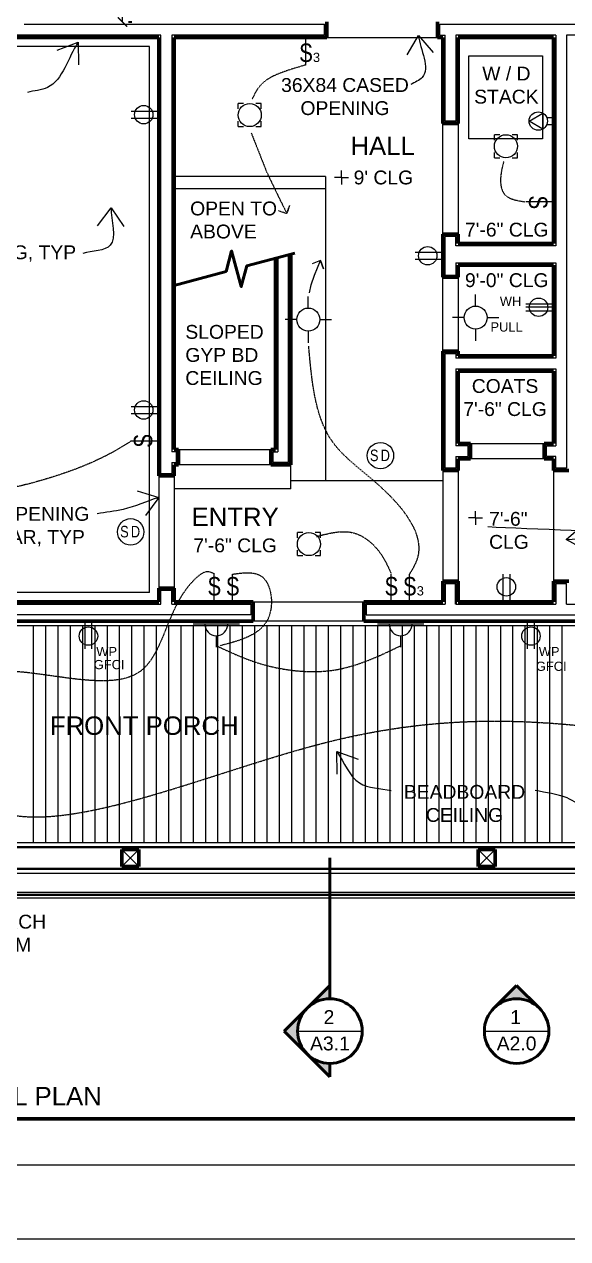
# Model space of a CAD drawing. Header units: inches. Extents: x -4969 to 16721, y 2489 to 24693.
# Drawn here: x 6927.5 to 7104.4, y 6902.5 to 7297.3 of the extents above; entities that cross this region are included whole.
import ezdxf

# ---------------------------------------------------------------- set-up
doc = ezdxf.new("R2010")
doc.units = ezdxf.units.IN
doc.header["$MEASUREMENT"] = 0
doc.linetypes.add('CENTER', pattern=[2, 1.25, -0.25, 0.25, -0.25])
doc.layers.get('0').update_dxf_attribs({"lineweight": 5})
doc.layers.add('0-NPLT', color=1, linetype='Continuous', plot=False)
for name, color, linetype, lineweight in [('1', 1, 'Continuous', 9), ('2', 6, 'Continuous', 20), ('3', 3, 'Continuous', 30), ('4', 2, 'Continuous', 40), ('5', 4, 'Continuous', 50), ('A-DIMSx', 7, 'Continuous', 9), ('A-ELEC', 7, 'Continuous', 9), ('A-LINK', 7, 'Continuous', 40), ('A-TEXTx', 7, 'Continuous', 20)]:
    doc.layers.add(name, color=color, linetype=linetype, lineweight=lineweight)
doc.styles.get("Standard").update_dxf_attribs({"font": 'Arial.ttf'})
doc.dimstyles.get("Standard").update_dxf_attribs({"dimtxt": 3, "dimasz": 2, "dimexe": 0.03125, "dimexo": 0.0625, "dimgap": 0.03125, "dimtad": 0, "dimtoh": 1, "dimdec": 4, "dimlfac": 0.99985, "dimzin": 0, "dimdsep": 46, "dimlunit": 4, "dimtxsty": 'Standard', "dimblk": 'ARCHTICK', "dimblk1": 'ARCHTICK', "dimblk2": 'ARCHTICK', "dimcen": 0.09, "dimclrt": 256, "dimadec": 0, "dimazin": 0, "dimtfac": 1, "dimtdec": 4, "dimtofl": 0, "dimtmove": 0, "dimatfit": 3, "dimfxl": 1, "dimtolj": 1, "dimtzin": 0, "dimarcsym": 0})

# ---------------------------------------------------------------- blocks, each defined once
blk = doc.blocks.new('Elevation Callout - 1')
at = {"layer": 'A-LINK', "ltscale": 0.1}
blk.add_hatch(color=152, dxfattribs=at).paths.add_polyline_path([(2031.59, 7377.65), (2039.01, 7370.23), (2046.43, 7377.65, -0.198912), (2039.01, 7374.58, -0.198912)])
at = {"layer": 'A-LINK', "color": 152, "ltscale": 0.1}
for q in [(2031.59, 7377.65), (2046.43, 7377.65)]:
    blk.add_line((2039.01, 7370.23), q, dxfattribs=at)
blk.add_circle((2039.01, 7385.08), 10.5, dxfattribs=at)
blk = doc.blocks.new('Section Callout')
at = {"layer": 'A-LINK', "ltscale": 0.1}
h = blk.add_hatch(color=152, dxfattribs=at)
h.paths.add_polyline_path([(1891.06, 7392.5), (1883.64, 7385.08), (1891.06, 7377.65, -0.198912), (1887.98, 7385.08, -0.198912)])
h.paths.add_polyline_path([(1898.48, 7399.92), (1891.06, 7392.5, -0.198912), (1898.48, 7395.58)])
h.paths.add_polyline_path([(1891.06, 7377.65), (1898.48, 7370.23), (1898.48, 7374.58, -0.198912)])
at = {"layer": 'A-LINK', "color": 152, "ltscale": 0.1}
for p, q in [((1883.64, 7385.08), (1898.48, 7399.92)), ((1898.48, 7399.92), (1898.48, 7395.58)), ((1883.64, 7385.08), (1898.48, 7370.23)), ((1898.48, 7374.58), (1898.48, 7370.23)), ((1898.48, 7370.23), (1898.48, 7355.49))]:
    blk.add_line(p, q, dxfattribs=at)
blk.add_circle((1898.48, 7385.08), 10.5, dxfattribs=at)
blk = doc.blocks.new('_ArchTick')
at = {"color": 0, "linetype": 'ByBlock', "lineweight": 0, "const_width": 0.15}
blk.add_lwpolyline([(-0.5, -0.5), (0.5, 0.5)], dxfattribs=at)
blk = doc.blocks.new('BORDER 11X17')
at = {"layer": '0-NPLT', "lineweight": 9, "ltscale": 0.1}
blk.add_lwpolyline([(29864.74, -10461.77), (29048.74, -10461.77), (29048.74, -10989.77), (29864.74, -10989.77), (29864.74, -10461.77)], dxfattribs=at)
blk.add_lwpolyline([(29792.74, -10473.77), (29078.74, -10473.77), (29078.74, -10977.77), (29792.74, -10977.77)], close=True, dxfattribs=at)
blk = doc.blocks.new('*D825')
at = {"layer": 'A-DIMSx', "color": 0, "lineweight": -2, "ltscale": 0.25, "transparency": 16777216}
for p, q in [((6971.75, 7353.27), (6956.47, 7353.27)), ((6961.47, 7298.02), (6962.47, 7298.02))]:
    blk.add_line(p, q, dxfattribs=at)
at = {"layer": 'A-DIMSx', "color": 0, "lineweight": 5, "ltscale": 0.25, "transparency": 16777216}
for p, q in [((6959.47, 7353.27), (6959.47, 7330.83)), ((6959.47, 7298.02), (6959.47, 7320.47))]:
    blk.add_line(p, q, dxfattribs=at)
at = {"layer": 'Defpoints', "color": 0, "ltscale": 0.25, "transparency": 16777216}
for p in [(6973.75, 7353.27), (6959.47, 7298.02), (6959.47, 7298.02)]:
    blk.add_point(p, dxfattribs=at)
at = {"layer": 'A-DIMSx', "color": 0, "lineweight": 5, "ltscale": 0.25, "transparency": 16777216, "xscale": 3, "yscale": 3, "zscale": 3}
for p, rotation in [((6959.47, 7353.27), 90), ((6959.47, 7298.02), 270)]:
    blk.add_blockref('_ArchTick', p, dxfattribs=dict(at, rotation=rotation))
at = {"layer": 'A-DIMSx', "ltscale": 0.25, "transparency": 16777216, "insert": (6959.47, 7325.65), "char_height": 4.5, "attachment_point": 5, "rotation": 90}
blk.add_mtext('\\A1;EQ', dxfattribs=at)

msp = doc.modelspace()

# ---------------------------------------------------------------- linework, layer by layer
at = {"layer": '1'}
for p, q in [((6927.4965993, 7297.2747155), (7025.2465993, 7297.2747155)), ((7025.2465993, 7293.7747155), (7025.2465993, 7297.2747155)), ((7062.7465993, 7293.7747155), (7062.7465993, 7297.2747155)), ((7062.7465993, 7297.2747155), (7112.4965993, 7297.2747155)), ((6971.9965993, 7293.7747155), (6918.7461259, 7293.7747155)), ((6971.9965993, 7151.2747155), (6971.9965993, 7293.7747155)), ((7025.2465993, 7293.7747155), (6975.4965993, 7293.7747155)), ((6975.4965993, 7293.7747155), (6975.4965993, 7158.2747155)), ((7062.7465993, 7293.7747155), (7064.4965993, 7293.7747155)), ((7064.4965993, 7265.7747155), (7064.4965993, 7293.7747155)), ((7100.4965993, 7293.7747155), (7067.9965993, 7293.7747155)), ((7067.9965993, 7293.7747155), (7067.9965993, 7265.7747155)), ((7100.4965993, 7293.7747155), (7100.4965993, 7225.2747155)), ((7103.9965993, 7293.7747155), (7103.9965993, 7153.0247155)), ((7127.9965993, 7293.7747155), (7103.9965993, 7293.7747155)), ((7067.9965993, 7265.7747155), (7064.4965993, 7265.7747155)), ((7025.4965993, 7247.7747155), (6976.2465993, 7247.7747155)), ((7025.4965993, 7247.7747155), (7025.4965993, 7243.7747155)), ((7064.4965993, 7215.7747155), (7064.4965993, 7228.2747155)), ((7067.9965993, 7228.2747155), (7064.4965993, 7228.2747155)), ((7067.9965993, 7225.2747155), (7067.9965993, 7228.2747155)), ((7100.4965993, 7225.2747155), (7067.9965993, 7225.2747155)), ((7009.9965993, 7221.4350981), (7009.9965993, 7158.2747155)), ((7013.4965993, 7154.7747155), (7013.4965993, 7222.3729202)), ((7067.9965993, 7219.7747155), (7100.4965993, 7219.7747155)), ((7067.9965993, 7219.7747155), (7067.9965993, 7215.7747155)), ((7100.4965993, 7219.7747155), (7100.4965993, 7188.7747155)), ((7064.4965993, 7215.7747155), (7067.9965993, 7215.7747155)), ((7064.4965993, 7153.0247155), (7064.4965993, 7190.2747155)), ((7064.4965993, 7190.2747155), (7067.9965993, 7190.2747155)), ((7067.9965993, 7190.2747155), (7067.9965993, 7188.7747155)), ((7100.4965993, 7188.7747155), (7067.9965993, 7188.7747155)), ((7067.9965993, 7185.2747155), (7100.4965993, 7185.2747155)), ((7067.9965993, 7185.2747155), (7067.9965993, 7160.2747155)), ((7100.4965993, 7185.2747155), (7100.4965993, 7160.2747155)), ((6976.9965993, 7158.2747155), (6975.4965993, 7158.2747155)), ((6976.9965993, 7154.7747155), (6976.9965993, 7158.2747155)), ((7008.4965993, 7158.2747155), (7009.9965993, 7158.2747155)), ((7008.4965993, 7154.7747155), (7008.4965993, 7158.2747155)), ((7071.9965993, 7160.2747155), (7067.9965993, 7160.2747155)), ((7071.9965993, 7156.7747155), (7071.9965993, 7160.2747155)), ((7097.4965993, 7160.2747155), (7100.4965993, 7160.2747155)), ((7097.4965993, 7156.7747155), (7097.4965993, 7160.2747155)), ((6975.4965993, 7154.7747155), (6976.9965993, 7154.7747155)), ((6975.4965993, 7154.7747155), (6975.4965993, 7151.2747155)), ((7013.4965993, 7154.7747155), (7008.4965993, 7154.7747155)), ((7067.9965993, 7156.7747155), (7071.9965993, 7156.7747155)), ((7067.9965993, 7156.7747155), (7067.9965993, 7153.0247155)), ((7100.4965993, 7156.7747155), (7097.4965993, 7156.7747155)), ((7100.4965993, 7153.0247155), (7100.4965993, 7156.7747155)), ((6971.9965993, 7151.2747155), (6975.4965993, 7151.2747155)), ((7067.9965993, 7153.0247155), (7064.4965993, 7153.0247155)), ((7103.9965993, 7153.0247155), (7100.4965993, 7153.0247155)), ((7064.4965993, 7115.5247155), (7064.4965993, 7108.7747155)), ((7064.4965993, 7115.5247155), (7067.9965993, 7115.5247155)), ((7100.4965993, 7115.5247155), (7100.4965993, 7108.7747155)), ((7100.4965993, 7115.5247155), (7103.9965993, 7115.5247155)), ((7103.9965993, 7108.7747155), (7103.9965993, 7115.5247155)), ((6971.9965993, 7108.7747155), (6971.9965993, 7113.2747155)), ((6971.9965993, 7113.2747155), (6975.4965993, 7113.2747155)), ((6975.4965993, 7108.7747155), (6975.4965993, 7113.2747155)), ((6921.7465993, 7108.7747155), (6971.9965993, 7108.7747155)), ((6975.4965993, 7108.7747155), (7001.2465993, 7108.7747155)), ((7001.2465993, 7108.7747155), (7001.2465993, 7105.2747155)), ((7038.7465993, 7108.7747155), (7064.4965993, 7108.7747155)), ((7038.7465993, 7108.7747155), (7038.7465993, 7105.2747155)), ((7067.9965993, 7108.7747155), (7100.4965993, 7108.7747155)), ((7103.9965993, 7108.7747155), (7118.2465993, 7108.7747155)), ((7001.2465993, 7105.2747155), (6921.7465993, 7105.2747155)), ((7038.7465993, 7105.2747155), (7118.2465993, 7105.2747155)), ((7188.9965993, 7101.7747155), (6850.9965993, 7101.7747155)), ((6930.5431913, 7031.2747155), (6930.5431913, 7101.7747155)), ((6934.5431913, 7031.2747155), (6934.5431913, 7101.7747155)), ((6938.5431913, 7031.2747155), (6938.5431913, 7101.7747155)), ((6942.5431913, 7031.2747155), (6942.5431913, 7101.7747155)), ((6946.5431913, 7031.2747155), (6946.5431913, 7101.7747155)), ((6950.5431913, 7031.2747155), (6950.5431913, 7101.7747155)), ((6954.5431913, 7031.2747155), (6954.5431913, 7101.7747155)), ((6958.5431913, 7031.2747155), (6958.5431913, 7101.7747155)), ((6962.5431913, 7031.2747155), (6962.5431913, 7101.7747155)), ((6966.5431913, 7031.2747155), (6966.5431913, 7101.7747155)), ((6970.5431913, 7031.2747155), (6970.5431913, 7101.7747155)), ((6974.5431913, 7031.2747155), (6974.5431913, 7101.7747155)), ((6978.5431913, 7031.2747155), (6978.5431913, 7101.7747155)), ((6982.5431913, 7031.2747155), (6982.5431913, 7101.7747155)), ((6986.5431913, 7031.2747155), (6986.5431913, 7101.7747155)), ((6990.5431913, 7031.2747155), (6990.5431913, 7101.7747155)), ((6994.5431913, 7031.2747155), (6994.5431913, 7101.7747155)), ((6998.5431913, 7031.2747155), (6998.5431913, 7101.7747155)), ((7002.5431913, 7031.2747155), (7002.5431913, 7101.7747155)), ((7006.5431913, 7031.2747155), (7006.5431913, 7101.7747155)), ((7010.5431913, 7031.2747155), (7010.5431913, 7101.7747155)), ((7014.5431913, 7031.2747155), (7014.5431913, 7101.7747155)), ((7018.5431913, 7031.2747155), (7018.5431913, 7101.7747155)), ((7022.5431913, 7031.2747155), (7022.5431913, 7101.7747155)), ((7026.5431913, 7031.2747155), (7026.5431913, 7101.7747155)), ((7030.5431913, 7031.2747155), (7030.5431913, 7101.7747155)), ((7034.5431913, 7031.2747155), (7034.5431913, 7101.7747155)), ((7038.5431913, 7031.2747155), (7038.5431913, 7101.7747155)), ((7042.5431913, 7031.2747155), (7042.5431913, 7101.7747155)), ((7046.5431913, 7031.2747155), (7046.5431913, 7101.7747155)), ((7050.5431913, 7031.2747155), (7050.5431913, 7101.7747155)), ((7054.5431913, 7031.2747155), (7054.5431913, 7101.7747155)), ((7058.5431913, 7031.2747155), (7058.5431913, 7101.7747155)), ((7062.5431913, 7031.2747155), (7062.5431913, 7101.7747155)), ((7066.5431913, 7031.2747155), (7066.5431913, 7101.7747155)), ((7070.5431913, 7031.2747155), (7070.5431913, 7101.7747155)), ((7074.5431913, 7031.2747155), (7074.5431913, 7101.7747155)), ((7078.5431913, 7031.2747155), (7078.5431913, 7101.7747155)), ((7082.5431913, 7031.2747155), (7082.5431913, 7101.7747155)), ((7086.5431913, 7031.2747155), (7086.5431913, 7101.7747155)), ((7090.5431913, 7031.2747155), (7090.5431913, 7101.7747155)), ((7094.5431913, 7031.2747155), (7094.5431913, 7101.7747155)), ((7098.5431913, 7031.2747155), (7098.5431913, 7101.7747155)), ((7102.5431913, 7031.2747155), (7102.5431913, 7101.7747155)), ((6850.9965993, 7031.2747155), (7188.9965993, 7031.2747155)), ((7295.9965993, 7021.2747155), (6840.9965993, 7021.2747155))]:
    msp.add_line(p, q, dxfattribs=at)
at = {"layer": '1', "ltscale": 0.25}
for p, q in [((6964.7465993, 7029.0247155), (6959.2465993, 7023.5247155)), ((6959.2465993, 7029.0247155), (6964.7465993, 7023.5247155)), ((7080.7465993, 7029.0247155), (7075.2465993, 7023.5247155)), ((7075.2465993, 7029.0247155), (7080.7465993, 7023.5247155)), ((6832.9965993, 7013.2747155), (7303.9965993, 7013.2747155))]:
    msp.add_line(p, q, dxfattribs=at)
at = {"layer": '1', "ltscale": 0.1}
msp.add_line((7302.2465993, 7015.0247155), (6834.7465993, 7015.0247155), dxfattribs=at)
at = {"layer": '1', "ltscale": 0.25}
msp.add_lwpolyline([(7072.164713, 7260.0247155), (7072.164713, 7287.0247155), (7096.164713, 7287.0247155), (7096.164713, 7260.0247155), (7072.164713, 7260.0247155)], dxfattribs=at)
at = {"layer": '2'}
for p, q in [((7025.9965993, 7293.0247155), (7061.9965993, 7293.0247155)), ((6968.2465993, 7290.0247155), (6835.2465993, 7290.0247155)), ((6968.2465993, 7112.5247155), (6968.2465993, 7290.0247155)), ((7063.7465993, 7229.0247155), (7063.7465993, 7265.0247155)), ((7068.7465993, 7265.0247155), (7068.7465993, 7229.0247155)), ((7025.4965993, 7243.7747155), (6976.2465993, 7243.7747155)), ((7025.4965993, 7243.7747155), (7025.4965993, 7149.0247155)), ((7063.7465993, 7191.0247155), (7063.7465993, 7215.0247155)), ((7068.7465993, 7215.0247155), (7068.7465993, 7191.0247155)), ((6977.7465993, 7159.0247155), (7007.7465993, 7159.0247155)), ((7072.7465993, 7161.0247155), (7096.7465993, 7161.0247155)), ((7007.7465993, 7154.0247155), (6977.7465993, 7154.0247155)), ((7014.2465993, 7146.2719513), (7014.2465993, 7154.0247155)), ((7096.7465993, 7156.0247155), (7072.7465993, 7156.0247155)), ((6971.2465993, 7150.5247155), (6971.2465993, 7114.0247155)), ((6976.2465993, 7150.5247155), (6976.2465993, 7114.0247155)), ((7063.7465993, 7152.2747155), (7063.7465993, 7116.2747155)), ((7068.7465993, 7152.2747155), (7068.7465993, 7116.2747155)), ((7099.7465993, 7152.2747155), (7099.7465993, 7116.2747155)), ((7014.2465993, 7146.2719513), (6976.2465993, 7146.2719513)), ((7014.2465993, 7149.0247155), (7063.7465993, 7149.0247155)), ((6968.2465993, 7112.5247155), (6835.2465993, 7112.5247155)), ((7001.9965993, 7109.5247155), (7037.9965993, 7109.5247155)), ((7037.9965993, 7103.2747155), (7001.9965993, 7103.2747155))]:
    msp.add_line(p, q, dxfattribs=at)
at = {"layer": '2', "color": 152, "ltscale": 0.1}
for p, q in [((7016.4765176, 6970.0008975), (7037.4765176, 6970.0008975)), ((7077.2286953, 6970.0008975), (7098.2286953, 6970.0008975))]:
    msp.add_line(p, q, dxfattribs=at)
at = {"layer": '3'}
msp.add_line((7067.9965993, 7115.5247155), (7067.9965993, 7108.7747155), dxfattribs=at)
at = {"layer": '3', "ltscale": 0.1}
for p, q in [((6849.4965993, 7029.7747155), (7190.4965993, 7029.7747155)), ((7294.4965993, 7022.7747155), (6842.4965993, 7022.7747155)), ((7302.9965993, 7014.2747155), (6833.9965993, 7014.2747155))]:
    msp.add_line(p, q, dxfattribs=at)
at = {"layer": '4', "flags": 128}
msp.add_lwpolyline([(7015.5090672, 7222.9121594), (6999.8877969, 7218.7264526), (6998.094646, 7212.0343222), (6994.9888174, 7223.6254321), (6993.1956665, 7216.9333017), (6976.2465993, 7212.3918128)], dxfattribs=at)
at = {"layer": '5'}
for p, q in [((7025.9965993, 7293.0247155), (7025.9965993, 7298.0247155)), ((7061.9965993, 7293.0247155), (7061.9965993, 7298.0247155)), ((6917.9961259, 7293.0247155), (6971.2465993, 7293.0247155)), ((6971.2465993, 7150.5247155), (6971.2465993, 7293.0247155)), ((6976.2465993, 7293.0247155), (7025.9965993, 7293.0247155)), ((6976.2465993, 7159.0247155), (6976.2465993, 7293.0247155)), ((7061.9965993, 7293.0247155), (7063.7465993, 7293.0247155)), ((7063.7465993, 7265.0247155), (7063.7465993, 7293.0247155)), ((7099.7465993, 7293.0247155), (7068.7465993, 7293.0247155)), ((7068.7465993, 7293.0247155), (7068.7465993, 7265.0247155)), ((7099.7465993, 7293.0247155), (7099.7465993, 7226.0247155)), ((7063.7465993, 7265.0247155), (7068.7465993, 7265.0247155)), ((7063.7465993, 7215.0247155), (7063.7465993, 7229.0247155)), ((7063.7465993, 7229.0247155), (7068.7465993, 7229.0247155)), ((7068.7465993, 7226.0247155), (7068.7465993, 7229.0247155)), ((7068.7465993, 7226.0247155), (7099.7465993, 7226.0247155)), ((7009.2465993, 7221.2341362), (7009.2465993, 7159.0247155)), ((7014.2465993, 7154.0247155), (7014.2465993, 7222.5738821)), ((7099.7465993, 7219.0247155), (7068.7465993, 7219.0247155)), ((7068.7465993, 7219.0247155), (7068.7465993, 7215.0247155)), ((7099.7465993, 7219.0247155), (7099.7465993, 7189.5247155)), ((7068.7465993, 7215.0247155), (7063.7465993, 7215.0247155)), ((7063.7465993, 7152.2747155), (7063.7465993, 7191.0247155)), ((7068.7465993, 7191.0247155), (7063.7465993, 7191.0247155)), ((7068.7465993, 7189.5247155), (7068.7465993, 7191.0247155)), ((7068.7465993, 7189.5247155), (7099.7465993, 7189.5247155)), ((7099.7465993, 7184.5247155), (7068.7465993, 7184.5247155)), ((7068.7465993, 7184.5247155), (7068.7465993, 7161.0247155)), ((7099.7465993, 7161.0247155), (7099.7465993, 7184.5247155)), ((6977.7465993, 7159.0247155), (6976.2465993, 7159.0247155)), ((6977.7465993, 7159.0247155), (6977.7465993, 7154.0247155)), ((7009.2465993, 7159.0247155), (7007.7465993, 7159.0247155)), ((7007.7465993, 7159.0247155), (7007.7465993, 7154.0247155)), ((7068.7465993, 7161.0247155), (7072.7465993, 7161.0247155)), ((7072.7465993, 7161.0247155), (7072.7465993, 7156.0247155)), ((7096.7465993, 7161.0247155), (7099.7465993, 7161.0247155)), ((7096.7465993, 7161.0247155), (7096.7465993, 7156.0247155)), ((6976.2465993, 7150.5247155), (6976.2465993, 7154.0247155)), ((6976.2465993, 7154.0247155), (6977.7465993, 7154.0247155)), ((7014.2465993, 7154.0247155), (7007.7465993, 7154.0247155)), ((7068.7465993, 7156.0247155), (7072.7465993, 7156.0247155)), ((7068.7465993, 7156.0247155), (7068.7465993, 7152.2747155)), ((7099.7465993, 7156.0247155), (7096.7465993, 7156.0247155)), ((7099.7465993, 7152.2747155), (7099.7465993, 7156.0247155)), ((6971.2465993, 7150.5247155), (6976.2465993, 7150.5247155)), ((7068.7465993, 7152.2747155), (7063.7465993, 7152.2747155)), ((7104.7465993, 7152.2747155), (7099.7465993, 7152.2747155)), ((6971.2465993, 7114.0247155), (6976.2465993, 7114.0247155)), ((6971.2465993, 7109.5247155), (6971.2465993, 7114.0247155)), ((6976.2465993, 7114.0247155), (6976.2465993, 7109.5247155)), ((7063.7465993, 7116.2747155), (7068.7465993, 7116.2747155)), ((7063.7465993, 7116.2747155), (7063.7465993, 7109.5247155)), ((7068.7465993, 7116.2747155), (7068.7465993, 7109.5247155)), ((7099.7465993, 7116.2747155), (7104.7465993, 7116.2747155)), ((7099.7465993, 7116.2747155), (7099.7465993, 7109.5247155)), ((6920.9965993, 7109.5247155), (6971.2465993, 7109.5247155)), ((6976.2465993, 7109.5247155), (7001.9965993, 7109.5247155)), ((7001.9965993, 7109.5247155), (7001.9965993, 7103.2747155)), ((7037.9965993, 7109.5247155), (7063.7465993, 7109.5247155)), ((7037.9965993, 7109.5247155), (7037.9965993, 7103.2747155)), ((7068.7465993, 7109.5247155), (7099.7465993, 7109.5247155)), ((7001.9965993, 7103.2747155), (6920.9965993, 7103.2747155)), ((7037.9965993, 7103.2747155), (7118.9965993, 7103.2747155)), ((6959.2465993, 7029.0247155), (6959.2465993, 7023.5247155)), ((6964.7465993, 7029.0247155), (6959.2465993, 7029.0247155)), ((6964.7465993, 7029.0247155), (6964.7465993, 7023.5247155)), ((7075.2465993, 7029.0247155), (7075.2465993, 7023.5247155)), ((7080.7465993, 7029.0247155), (7075.2465993, 7029.0247155)), ((7080.7465993, 7029.0247155), (7080.7465993, 7023.5247155)), ((6959.2465993, 7023.5247155), (6964.7465993, 7023.5247155)), ((7075.2465993, 7023.5247155), (7080.7465993, 7023.5247155))]:
    msp.add_line(p, q, dxfattribs=at)
at = {"layer": '5', "ltscale": 0.1}
msp.add_line((6697.4652443, 6941.5112901), (7337.9965993, 6941.5112901), dxfattribs=at)
at = {"layer": 'A-ELEC', "ltscale": 0.1}
for p, q in [((7018.9965993, 7293.0247155), (7018.9965993, 7284.0247155)), ((6962.2465993, 7269.0247155), (6971.2465993, 7269.0247155)), ((6997.1215993, 7269.7927411), (6997.1215993, 7271.5247155)), ((6998.8535737, 7271.5247155), (6997.1215993, 7271.5247155)), ((7004.6215993, 7271.5247155), (7002.8896249, 7271.5247155)), ((7004.6215993, 7269.7927411), (7004.6215993, 7271.5247155)), ((7091.7776737, 7265.8184352), (7096.2525251, 7268.4019918)), ((7096.2525251, 7268.4019918), (7096.2525251, 7263.1527043)), ((6962.2465993, 7266.7747155), (6971.2465993, 7266.7747155)), ((6997.1215993, 7264.0247155), (6997.1215993, 7265.7566899)), ((6997.1215993, 7264.0247155), (6998.8535737, 7264.0247155)), ((7002.8896249, 7264.0247155), (7004.6215993, 7264.0247155)), ((7004.6215993, 7264.0247155), (7004.6215993, 7265.7566899)), ((7096.2525251, 7263.1527043), (7091.7776737, 7265.8184352)), ((7097.5587481, 7266.9434352), (7099.6526737, 7266.9434352)), ((7097.5587481, 7264.6934352), (7099.6526737, 7264.6934352)), ((7080.4965993, 7259.6429321), (7080.4965993, 7261.3749066)), ((7082.2285737, 7261.3749066), (7080.4965993, 7261.3749066)), ((7087.9965993, 7261.3749066), (7086.2646249, 7261.3749066)), ((7087.9965993, 7259.6429321), (7087.9965993, 7261.3749066)), ((7080.4965993, 7253.8749066), (7080.4965993, 7255.606881)), ((7080.4965993, 7253.8749066), (7082.2285737, 7253.8749066)), ((7086.2646249, 7253.8749066), (7087.9965993, 7253.8749066)), ((7087.9965993, 7253.8749066), (7087.9965993, 7255.606881)), ((7099.7465993, 7239.5247155), (7090.7465993, 7239.5247155)), ((7054.6730152, 7223.1564788), (7063.6730152, 7223.1564788)), ((7054.6730152, 7220.9064788), (7063.6730152, 7220.9064788)), ((7019.9340993, 7205.0247155), (7019.9340993, 7208.7747155)), ((7074.3983819, 7205.6677964), (7074.3983819, 7209.4177964)), ((7090.7465993, 7206.4217668), (7099.7465993, 7206.4217668)), ((7090.7465993, 7205.4453397), (7099.7465993, 7205.4453397)), ((7016.1840993, 7201.2747155), (7012.4340993, 7201.2747155)), ((7023.6840993, 7201.2747155), (7027.4340993, 7201.2747155)), ((7070.6483819, 7201.9177964), (7066.8983819, 7201.9177964)), ((7078.1483819, 7201.9177964), (7081.8983819, 7201.9177964)), ((7090.7465993, 7204.1717668), (7099.7465993, 7204.1717668)), ((7019.9340993, 7197.5247155), (7019.9340993, 7193.7747155)), ((7074.3983819, 7198.1677964), (7074.3983819, 7194.4177964)), ((6962.2465993, 7173.0247155), (6971.2465993, 7173.0247155)), ((6962.2465993, 7170.7747155), (6971.2465993, 7170.7747155)), ((6971.2465993, 7161.7747155), (6962.2465993, 7161.7747155)), ((7016.3854525, 7130.3179715), (7016.3854525, 7132.0499459)), ((7018.1174269, 7132.0499459), (7016.3854525, 7132.0499459)), ((7023.8854525, 7132.0499459), (7022.1534781, 7132.0499459)), ((7023.8854525, 7130.3179715), (7023.8854525, 7132.0499459)), ((7016.3854525, 7124.5499459), (7016.3854525, 7126.2819203)), ((7023.8854525, 7124.5499459), (7023.8854525, 7126.2819203)), ((7016.3854525, 7124.5499459), (7018.1174269, 7124.5499459)), ((7022.1534781, 7124.5499459), (7023.8854525, 7124.5499459)), ((6989.2612222, 7109.5247155), (6989.2612222, 7118.5247155)), ((6995.2612222, 7109.5247155), (6995.2612222, 7118.5247155)), ((7046.8715993, 7109.5247155), (7046.8715993, 7118.5247155)), ((7052.8715993, 7109.5247155), (7052.8715993, 7118.5247155)), ((7083.2613673, 7118.5247155), (7083.2613673, 7109.5247155)), ((7085.5113673, 7118.5247155), (7085.5113673, 7109.5247155)), ((6947.2665434, 7094.2747155), (6947.2665434, 7103.2747155)), ((6949.5165434, 7094.2747155), (6949.5165434, 7103.2747155)), ((6997.4965993, 7102.2747155), (6982.4965993, 7102.2747155)), ((7057.4965993, 7102.2747155), (7042.4965993, 7102.2747155)), ((7091.2665434, 7094.2747155), (7091.2665434, 7103.2747155)), ((7093.5165434, 7094.2747155), (7093.5165434, 7103.2747155)), ((6989.9965993, 7098.5247155), (6989.9965993, 7094.7747155)), ((7049.9965993, 7098.5247155), (7049.9965993, 7094.7747155))]:
    msp.add_line(p, q, dxfattribs=at)
at = {"layer": 'A-ELEC', "linetype": 'CENTER', "ltscale": 0.1}
msp.add_lwpolyline([(7001.3716817, 7261.930492), (7006.4324281, 7249.1231889), (7009.6006381, 7242.5469289), (7012.9538349, 7235.7269903), (7013.8390634, 7238.4152082), (7012.9538349, 7235.7269903), (7012.9538349, 7235.7269903), (7012.9538349, 7235.7269903), (7010.2631568, 7236.5996524)], dxfattribs=at)
at = {"layer": 'A-ELEC', "ltscale": 0.25}
msp.add_lwpolyline([(7020.344308, 7210.0050692), (7020.9088072, 7212.625688), (7021.9612451, 7215.7129776), (7023.8824085, 7220.4417994), (7024.9253039, 7217.8107323), (7023.8824085, 7220.4417994), (7023.8824085, 7220.4417994), (7023.8824085, 7220.4417994), (7021.2481411, 7219.4113025)], dxfattribs=at)
at = {"layer": 'A-ELEC', "ltscale": 0.1}
for centre, radius in [((6966.3715993, 7267.8997155), 3), ((7000.8715993, 7267.7747155), 3.75), ((7094.7776737, 7265.8184352), 3), ((7084.2465993, 7257.6249066), 3.75), ((7058.7980152, 7222.0314788), 3), ((7019.9340993, 7201.2747155), 3.75), ((7074.3983819, 7201.9177964), 3.75), ((7094.8715993, 7205.2967668), 3), ((6966.3715993, 7171.8997155), 3), ((7043.4194417, 7157.0606574), 4.2934766), ((6962.1256385, 7132.2747155), 4.2934766), ((7020.1354525, 7128.2999459), 3.75), ((7084.3863673, 7114.3997155), 3), ((6948.3915434, 7098.3997155), 3), ((7092.3915434, 7098.3997155), 3)]:
    msp.add_circle(centre, radius, dxfattribs=at)
for centre in [(6989.9965993, 7102.2747155), (7049.9965993, 7102.2747155)]:
    msp.add_arc(centre, 3.75, 180, 0, dxfattribs=at)
at = {"layer": 'A-ELEC', "linetype": 'CENTER', "ltscale": 0.1}
for points, knots in [([(7018.9965993, 7284.0247155), (7014.2534598, 7282.6356304), (7004.9520866, 7279.9116121), (7002.741221, 7275.2159136), (7001.6577635, 7272.9147382)], [0, 0, 0, 0, 20.4981993069, 40.197300137, 40.197300137, 40.197300137, 40.197300137]), ([(7083.5425415, 7252.6554427), (7083.0865552, 7250.9319997), (7082.2030323, 7247.5926422), (7082.9778921, 7240.7785396), (7087.6581787, 7240.0161942), (7090.4256471, 7239.5654169)], [0, 0, 0, 0, 5.4431959913, 10.5467822178, 17.9306583706, 17.9306583706, 17.9306583706, 17.9306583706]), ([(7052.8715993, 7118.5247155), (7053.8768527, 7120.1501112), (7059.693748, 7129.555458), (7044.6594185, 7147.6074218), (7022.7424537, 7162.077116), (7021.0716306, 7181.220766), (7020.0694803, 7192.7030197)], [0, 0, 0, 0, 5.5511805163, 32.1218867896, 53.4511588878, 85.4176703259, 85.4176703259, 85.4176703259, 85.4176703259]), ([(6962.2465993, 7161.7747155), (6960.8801762, 7160.9124326), (6952.7725154, 7155.7960842), (6931.0629985, 7147.3603572), (6895.6199236, 7140.979215), (6855.4695962, 7146.3831549), (6843.711037, 7165.6099136), (6840.2465993, 7171.2747155)], [0, 0, 0, 0, 4.8467681933, 28.7582608759, 68.7711391688, 115.2619059653, 134.6810049743, 134.6810049743, 134.6810049743, 134.6810049743]), ([(7022.6354525, 7130.7905511), (7026.8786536, 7131.8855639), (7035.1140598, 7134.0108167), (7043.5821255, 7126.1685976), (7046.0070876, 7120.7036759), (7046.8715993, 7118.7554027)], [0, 0, 0, 0, 12.3626831093, 23.9940825472, 30.4380427583, 30.4380427583, 30.4380427583, 30.4380427583]), ([(6989.4517821, 7118.5247155), (6988.7750957, 7118.8850154), (6986.8106763, 7119.9309653), (6973.5544779, 7110.4184354), (6973.1363558, 7065.9190159), (6907.7085046, 7099.234507), (6904.6354237, 7074.362448), (6904.1561699, 7070.4835953)], [0, 0, 0, 0, 2.177921353, 6.3225017389, 42.7363464558, 101.0419210585, 111.8148699446, 111.8148699446, 111.8148699446, 111.8148699446]), ([(6995.2612222, 7118.5247155), (6998.8102077, 7119.0012476), (7007.3396757, 7120.1465231), (7009.8685731, 7100.1259228), (6998.1404342, 7097.0618167), (6991.300145, 7095.2747155)], [0, 0, 0, 0, 9.4354680252, 22.6767684717, 41.2072729886, 41.2072729886, 41.2072729886, 41.2072729886]), ([(6989.9965993, 7095.2747155), (6994.1713045, 7093.3280251), (7001.7664949, 7089.7863419), (7014.846257, 7086.8069422), (7029.7310063, 7086.4696128), (7041.6307622, 7091.2363353), (7048.44404, 7094.5252597), (7049.9965993, 7095.2747155)], [0, 0, 0, 0, 13.7755826034, 25.0624093123, 40.0655723979, 57.6148392985, 62.7940322967, 62.7940322967, 62.7940322967, 62.7940322967]), ([(6904.3997797, 7062.3666812), (6904.6605829, 7060.67182), (6911.1317794, 7018.6179729), (7032.3832575, 7079.1762747), (7099.8143712, 7070.6095469), (7131.5028322, 7066.5837137)], [0, 0, 0, 0, 5.0402485176, 125.0614711868, 231.4690138842, 231.4690138842, 231.4690138842, 231.4690138842])]:
    msp.add_open_spline(points, degree=3, knots=knots, dxfattribs=at)
at = {"layer": 'A-LINK', "color": 152, "linetype": 'CENTER', "ltscale": 0.15}
msp.add_line((7026.9765176, 6985.6901109), (7026.9765176, 7026.3540636), dxfattribs=at)
at = {"layer": 'A-TEXTx'}
for p, q in [((7030.750691, 7247.484979), (7030.750691, 7249.734979)), ((7030.750691, 7247.484979), (7028.500691, 7247.484979)), ((7030.750691, 7247.484979), (7033.000691, 7247.484979)), ((7030.750691, 7247.484979), (7030.750691, 7245.234979)), ((7074.3315761, 7136.7882662), (7074.3315761, 7139.0382662)), ((7074.3315761, 7136.7882662), (7072.0815761, 7136.7882662)), ((7074.3315761, 7136.7882662), (7076.5815761, 7136.7882662)), ((7074.3315761, 7136.7882662), (7074.3315761, 7134.5382662))]:
    msp.add_line(p, q, dxfattribs=at)

# ---------------------------------------------------------------- block references
at = {"ltscale": 0.1, "xscale": 2, "yscale": 2, "zscale": 2}
msp.add_blockref('BORDER 11X17', (-51485.4783869, 28882.0450796), dxfattribs=at)
at = {"color": 152, "ltscale": 0.1, "xscale": -1, "rotation": 180}
for name, p in [('Section Callout', (5128.4915667, 14355.0764812)), ('Elevation Callout - 1', (5048.718664, 14355.0764812))]:
    msp.add_blockref(name, p, dxfattribs=at)

# ---------------------------------------------------------------- texts
at = {"ltscale": 0.5, "char_height": 3.75, "attachment_point": 5}
for insert in [(7043.6255763, 7157.1147476), (6962.3317732, 7132.3288056)]:
    msp.add_mtext('{\\fArial|b0|i0|c0|p0;\\T1.25;\\W0.8;SD}', dxfattribs=dict(at, insert=insert))
at = {"ltscale": 0.1, "insert": (6702.6417536, 6951.8569739), "char_height": 6, "width": 274.153320881, "attachment_point": 1}
msp.add_mtext('{1ST FLOOR - REFLECTED CEILING PLAN & ELECTRICAL PLAN}', dxfattribs=at)
at = {"layer": 'A-ELEC', "ltscale": 0.5, "char_height": 6}
for s, insert, attachment_point in [('{\\W0.8;S\\H0.5x;\\W1;3}', (7023.7679518, 7284.9418068), 9), ('{\\H0.5x;WH}', (7082.2716023, 7208.7504118), 1), ('{\\H0.5x;PULL}', (7079.2335392, 7200.3921519), 1), ('{\\fArial|b0|i0|c0|p0;\\W0.8;S}', (6987.1366113, 7117.6076242), 1), ('{\\fArial|b0|i0|c0|p0;\\W0.8;S}', (6993.1366113, 7117.6076242), 1), ('{\\fArial|b0|i0|c0|p0;\\W0.8;S}', (7044.7469884, 7117.6076242), 1), ('{\\W0.8;S\\H0.5x;\\W1;3}', (7050.7469884, 7117.6076242), 1), ('{\\H0.5x;WP}', (6950.9445043, 7094.8706498), 1), ('{\\H0.5x;GFCI}', (6960.1333246, 7087.5943257), 9)]:
    msp.add_mtext(s, dxfattribs=dict(at, insert=insert, attachment_point=attachment_point))
for insert, attachment_point, rotation in [((7091.6636906, 7241.6493264), 7, 270), ((6963.1636906, 7159.6501046), 1, 90)]:
    msp.add_mtext('{\\fArial|b0|i0|c0|p0;\\W0.8;S}', dxfattribs=dict(at, insert=insert, attachment_point=attachment_point, rotation=rotation))
at = {"layer": 'A-LINK', "color": 152, "ltscale": 0.1, "attachment_point": 5}
for s, insert, char_height, width in [('2', (7026.6663745, 6974.5442485), 4.5, 9.771161836), ('{1}', (7087.4185519, 6974.5442485), 4.5, 9.771161836), ('{\\H0.75x;A3.1}', (7026.9722598, 6965.9409333), 6, 9.85131083), ('{\\H0.75x;A2.0}', (7087.7244373, 6965.9409333), 6, 9.85131083)]:
    msp.add_mtext(s, dxfattribs=dict(at, insert=insert, char_height=char_height, width=width))
at = {"layer": 'A-TEXTx', "ltscale": 0.25, "char_height": 4.5}
for s, insert, width, attachment_point in [('W / D \\PSTACK', (7084.400979, 7283.5067614), 20.831910744, 2), ('36X84 CASED\\POPENING', (7031.8694118, 7273.7457085), 55.415474048, 5), ('{BEADBOARD CEILING}', (7070.7704653, 7049.9960681), 48.028649386, 2), ('{PORCH BEAM}', (6911.9127631, 7007.8182801), 34.477489768, 1)]:
    msp.add_mtext(s, dxfattribs=dict(at, insert=insert, width=width, attachment_point=attachment_point))
at = {"layer": 'A-TEXTx', "ltscale": 0.5}
for s, insert, char_height, width, attachment_point in [('HALL', (7044.1243365, 7260.7601805), 6, 104.530359291, 2), ('{OPEN TO\\PABOVE}', (6981.4831564, 7239.6597854), 4.5, 79.721521148, 1), ('{7\'-6" CLG}', (7084.5217599, 7232.7664119), 4.5, 26.865618166, 2), ('{9\'-0" CLG}', (7084.5217599, 7216.3435535), 4.5, 26.865618166, 2), ('{COATS\\P7\'-6" CLG}', (7083.9717884, 7181.9421364), 4.5, 26.865618166, 2), ('{ENTRY\\P\\H0.75x;7\'-6" CLG}', (6996.1247698, 7140.1405713), 6, 104.530359291, 2), ('{FRONT PORCH}', (6966.5431913, 7072.2826946), 6, 104.530359291, 2)]:
    msp.add_mtext(s, dxfattribs=dict(at, insert=insert, char_height=char_height, width=width, attachment_point=attachment_point))
at = {"layer": 'A-TEXTx', "ltscale": 0.25, "char_height": 4.5, "attachment_point": 4}
for s, insert in [("9' CLG", (7034.6892623, 7247.4500488)), ('{GYP BD CEILING, TYP}', (6878.0060965, 7222.7406367)), ('SLOPED\\PGYP BD\\PCEILING', (6979.9198337, 7189.7523239)), ('{CASED OPENING\\P6\'-8" CLEAR, TYP}', (6896.279696, 7133.9497224)), ('{7\'-6"\\PCLG}', (7078.7739075, 7132.7337458))]:
    msp.add_mtext(s, dxfattribs=dict(at, insert=insert))
at = {"layer": 'A-TEXTx', "ltscale": 0.5, "char_height": 6}
for s, insert, attachment_point in [('{\\H0.5x;WP}', (7094.9445043, 7094.8706498), 1), ('{\\H0.5x;GFCI}', (7104.0061774, 7087.04431), 9)]:
    msp.add_mtext(s, dxfattribs=dict(at, insert=insert, attachment_point=attachment_point))

# ---------------------------------------------------------------- dimensions: what is measured, and where the dimension line sits
at = {"layer": 'A-DIMSx', "ltscale": 0.25}
dim = msp.add_linear_dim(base=(6959.4734257, 7298.0247155), p1=(6973.7465993, 7353.2747155), p2=(6959.4734257, 7298.0247155), angle=90, text='EQ', dimstyle='Standard', override={"dimtxt": 4.5, "dimasz": 3, "dimexe": 3, "dimexo": 2, "dimgap": 1, "dimlfac": -47.9928, "dimtmove": 1, "dimlwd": 5}, dxfattribs=at)
dim.commit()
dim.dimension.update_dxf_attribs({"geometry": '*D825', "text_midpoint": (6959.4734257, 7325.6497155)})

# ---------------------------------------------------------------- leaders
at = {"layer": 'A-TEXTx', "path_type": 1, "annotation_type": 0, "has_hookline": 1, "hookline_direction": 1, "text_width": 40.9849932, "horizontal_direction": (-1, 0, 0)}
msp.add_leader([(7055.8235465, 7293.6732131), (7057.0023373, 7280.0040622), (7053.2971696, 7277.6574124)], dimstyle='Standard', override={"dimasz": 6, "dimgap": 1, "dimldrblk": 'Open90', "dimlwd": -1}, dxfattribs=at)
at = {"layer": 'A-TEXTx', "path_type": 1, "annotation_type": 0, "has_hookline": 1}
for points, hookline_direction, text_width in [([(6945.0577181, 7291.4389715), (6935.0167458, 7276.7230707), (6928.509368, 7275.1364305)], 1, 54.8226467), ([(6955.7462541, 7237.6431715), (6955.5058319, 7225.4363774), (6946.5438088, 7222.7406367)], 1, 65.7656889), ([(6971.2465993, 7143.4809052), (6959.6614815, 7139.5734978), (6951.2032123, 7138.1590378)], 1, 51.691678), ([(7103.9100391, 7129.7616654), (7118.0720755, 7131.2634307), (7078.3339146, 7133.8850852)], 0, 44.1343793), ([(6900.4437198, 7025.4444886), (6904.2907649, 7008.6514337), (6910.3012959, 7005.5362533)], 0, 21.7111187)]:
    msp.add_leader(points, dimstyle='Standard', override={"dimasz": 6, "dimgap": 1, "dimldrblk": 'Open90', "dimlwd": -1}, dxfattribs=dict(at, hookline_direction=hookline_direction, text_width=text_width))
at = {"layer": 'A-TEXTx', "path_type": 1}
for points in [[(7029.2571906, 7060.8287842), (7036.5595174, 7050.6582266), (7046.896303, 7048.2042289)], [(7116.2423762, 7037.10312), (7104.1516478, 7045.7747494), (7093.8148622, 7048.2287471)]]:
    msp.add_leader(points, dimstyle='Standard', override={"dimasz": 6, "dimgap": 1, "dimldrblk": 'Open90', "dimlwd": -1}, dxfattribs=at)

doc.saveas('drawing.dxf')
